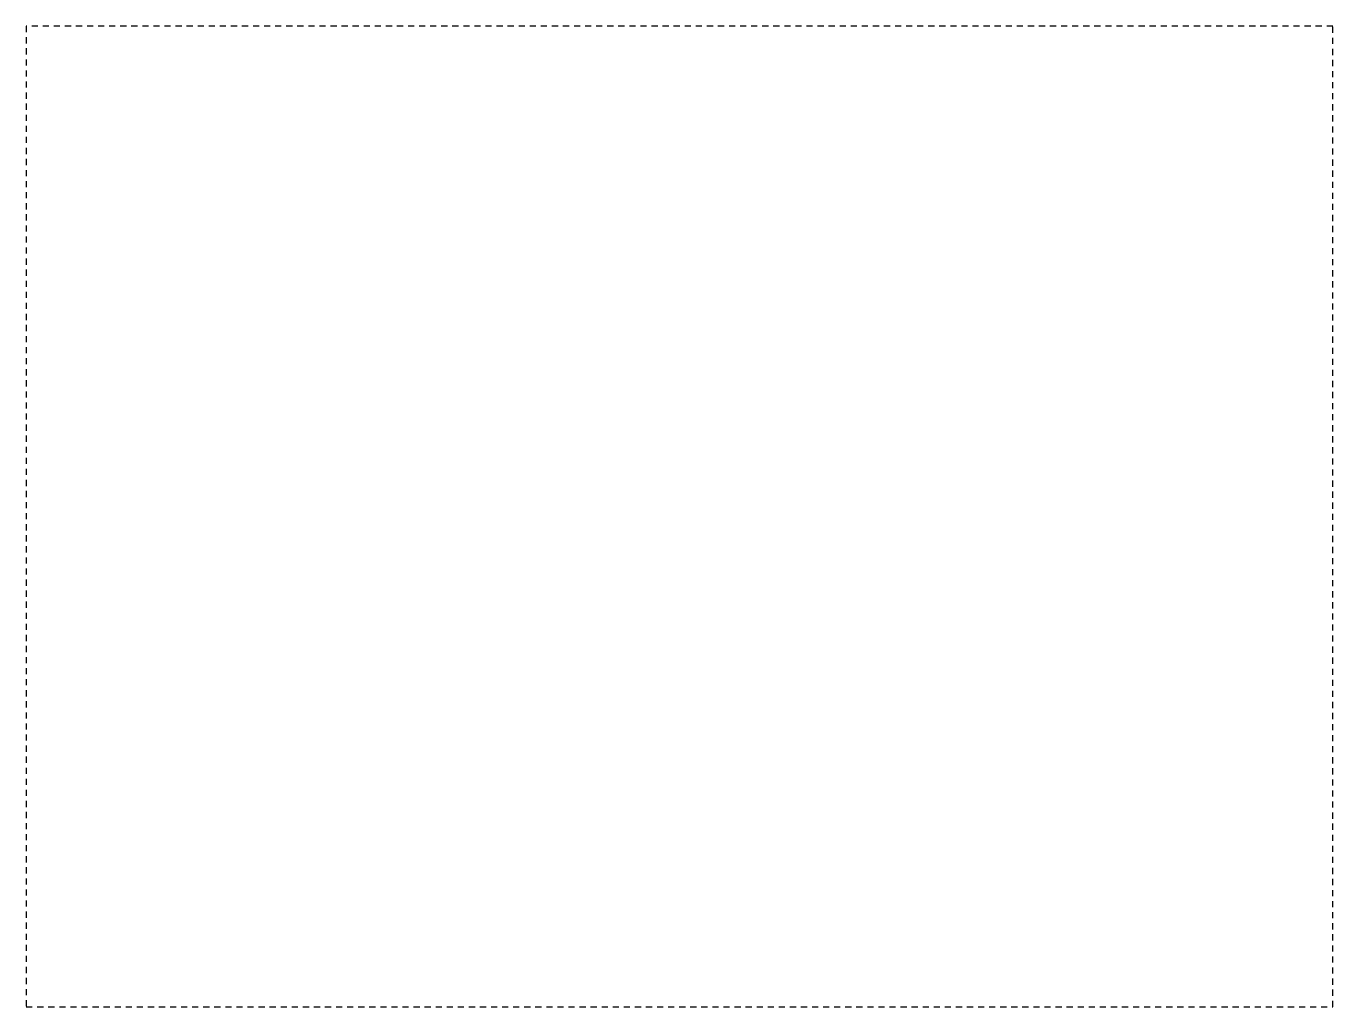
# Model space of a CAD drawing. Header units: inches. Extents: x 0 to 26.6, y 0 to 19.9.
import ezdxf

# ---------------------------------------------------------------- set-up
doc = ezdxf.new("R2010")
doc.units = ezdxf.units.IN
doc.header["$MEASUREMENT"] = 0
doc.linetypes.add('HIDDEN2', pattern=[0.1875, 0.125, -0.0625])
doc.layers.add('no plot', color=41, linetype='HIDDEN2', plot=False)

msp = doc.modelspace()

# ---------------------------------------------------------------- linework, layer by layer
at = {"layer": 'no plot'}
msp.add_lwpolyline([(0, 0), (26.5625, 0), (26.5625, 19.9375), (0, 19.9375)], close=True, dxfattribs=at)

doc.saveas('drawing.dxf')
